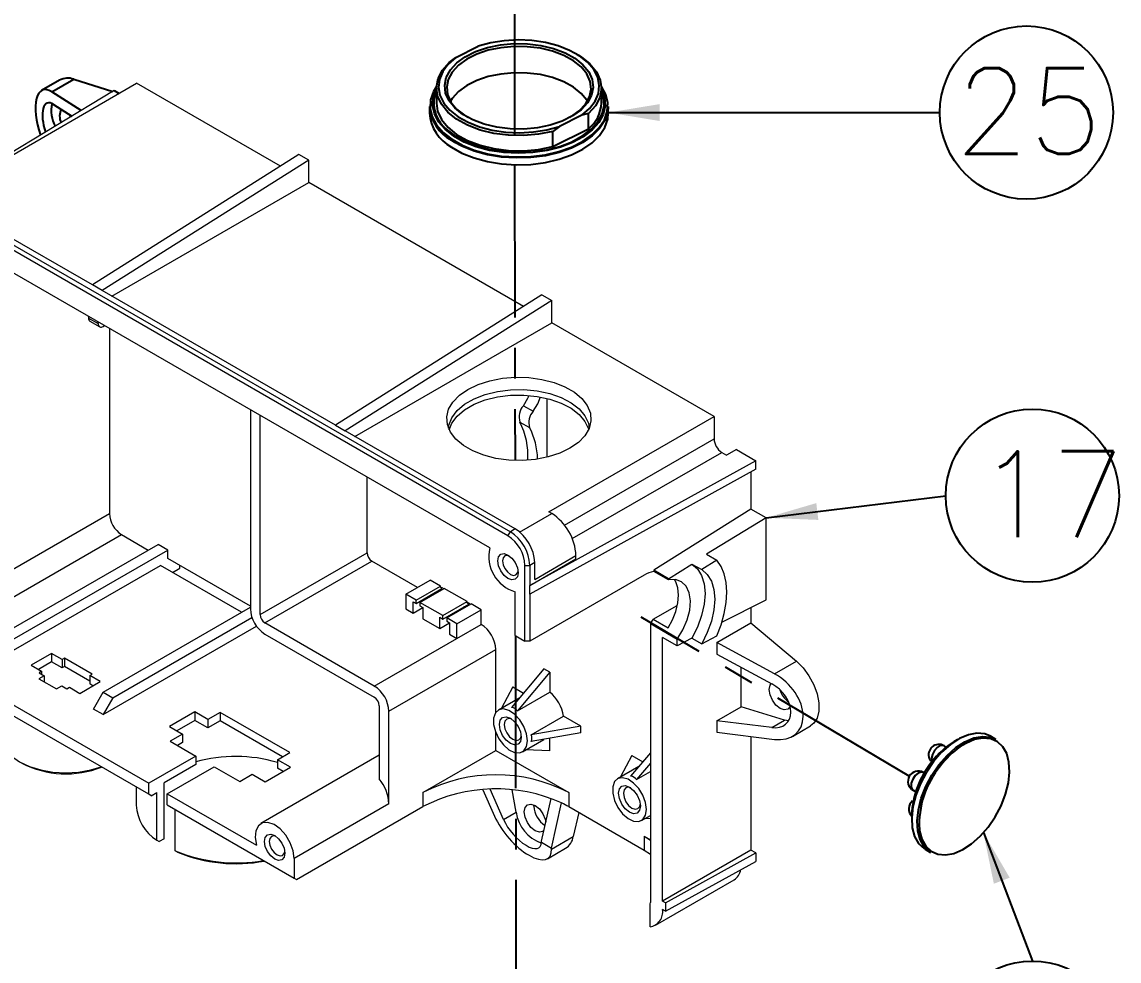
# Model space of a CAD drawing. Extents: x 7948 to 8542, y -4601 to -4181.
# Drawn here: x 8286 to 8349.9, y -4418.6 to -4363.9 of the extents above; entities that cross this region are included whole.
import ezdxf

# ---------------------------------------------------------------- set-up
doc = ezdxf.new("R2010")
doc.units = 0
doc.header["$LTSCALE"] = 7
doc.header["$MEASUREMENT"] = 0
doc.linetypes.add('CENTER2', pattern=[28.575, 19.05, -3.175, 3.175, -3.175])
doc.linetypes.add('CENTERX2', pattern=[20.32, 12.7, -2.54, 2.54, -2.54])
doc.layers.get('0').update_dxf_attribs({"color": 2, "linetype": 'CONTINUOUS'})
doc.layers.add('D', color=2, linetype='CONTINUOUS')
doc.layers.add('중심선', color=1, linetype='CENTER2')
doc.styles.add('ROMANS', font='romans')
doc.styles.add('STYLE', font='romans.shx', dxfattribs={"bigfont": 'whgtxt.shx'})
doc.dimstyles.new('A-3', dxfattribs={"dimscale": 0, "dimtxt": 2.8, "dimasz": 2, "dimexe": 0.7, "dimexo": 0.5, "dimgap": 1, "dimtad": 1, "dimdec": 4, "dimdsep": 46, "dimtxsty": 'ROMANS', "dimcen": 0, "dimclrd": 3, "dimclre": 3, "dimclrt": 2, "dimadec": 4, "dimazin": 2, "dimtfac": 1, "dimtdec": 4, "dimtmove": 0, "dimatfit": 0, "dimfxl": 0, "dimarcsym": 0})

msp = doc.modelspace()

# ---------------------------------------------------------------- linework, layer by layer
at = {"color": 1, "linetype": 'CENTERX2', "ltscale": 0.5}
msp.add_line((8314.6594, -4361.46319), (8314.67219, -4370.53729), dxfattribs=at)
for p, q in [((8311.26026, -4366.00287), (8312.56217, -4365.35111)), ((8310.87533, -4366.29355), (8311.26026, -4366.00287)), ((8318.31959, -4365.82214), (8318.23473, -4365.77313)), ((8287.74593, -4368.00433), (8289.01747, -4367.27029)), ((8289.01747, -4367.27029), (8291.29593, -4367.9796)), ((8288.19847, -4367.32137), (8287.14639, -4367.92872)), ((8291.37827, -4367.92992), (8291.66086, -4368.09306)), ((8310.12493, -4367.7812), (8310.12493, -4368.66307)), ((8319.72493, -4368.66307), (8319.72493, -4367.7812)), ((8289.45327, -4369.09115), (8287.74593, -4368.00433)), ((8287.83888, -4368.73384), (8288.91258, -4369.41731)), ((8309.72493, -4368.85343), (8309.72493, -4369.25098)), ((8320.12493, -4369.25098), (8320.12493, -4368.85343)), ((8288.84963, -4369.45529), (8288.81439, -4369.35481)), ((8311.75186, -4369.3697), (8311.9546, -4369.49538)), ((8318.5896, -4369.36357), (8317.2877, -4370.01533)), ((8318.97453, -4369.26885), (8318.5896, -4369.36357)), ((8318.97453, -4370.15072), (8318.97453, -4369.26885)), ((8317.2877, -4370.01533), (8316.90277, -4370.30601)), ((8316.90277, -4371.18788), (8318.97453, -4370.15072)), ((8316.90277, -4371.18788), (8316.90277, -4370.30601)), ((8311.2061, -4370.95164), (8310.99636, -4370.82014)), ((8342.68899, -4405.70413), (8342.37342, -4405.52195)), ((8339.79855, -4406.15023), (8339.66783, -4406.07476)), ((8340.47313, -4405.71033), (8340.26103, -4405.83281)), ((8338.96926, -4406.99234), (8338.97285, -4406.99441)), ((8338.52194, -4407.66177), (8338.46623, -4407.62961)), ((8338.47342, -4407.63396), (8338.46623, -4407.62961)), ((8337.86628, -4408.66887), (8338.0242, -4408.76004)), ((8337.78656, -4410.11919), (8337.78656, -4410.36411)), ((8338.57372, -4412.10392), (8338.8893, -4412.2861))]:
    msp.add_line(p, q)
at = {"lineweight": 13}
for p, q in [((8287.74593, -4368.00433), (8289.01747, -4367.27029)), ((8289.01747, -4367.27029), (8291.29593, -4367.9796)), ((8291.37827, -4367.92992), (8282.96908, -4373.00263)), ((8283.0627, -4373.05667), (8292.67935, -4367.50509)), ((8288.19847, -4367.32137), (8287.14639, -4367.92872)), ((8291.37827, -4367.92992), (8291.66086, -4368.09306)), ((8301.04561, -4372.33483), (8292.67935, -4367.50509)), ((8289.45327, -4369.09115), (8287.74593, -4368.00433)), ((8287.83888, -4368.73384), (8288.91258, -4369.41731)), ((8288.84963, -4369.45529), (8288.81439, -4369.35481)), ((8302.1263, -4371.65223), (8290.10548, -4379.24494)), ((8302.69198, -4371.9788), (8302.1263, -4371.65223)), ((8302.69198, -4371.9788), (8290.67117, -4379.5715)), ((8302.69198, -4373.28526), (8302.69198, -4371.9788)), ((8279.92314, -4373.69336), (8314.42996, -4393.61372)), ((8290.10548, -4379.24494), (8280.20599, -4373.53008)), ((8291.23694, -4379.89812), (8302.69198, -4373.28526)), ((8315.18774, -4380.49891), (8302.69198, -4373.28526)), ((8314.28853, -4393.85867), (8279.78172, -4373.93831)), ((8313.23973, -4394.55967), (8280.83053, -4375.85024)), ((8290.67117, -4379.5715), (8290.10548, -4379.24494)), ((8304.24762, -4387.40902), (8290.67117, -4379.5715)), ((8316.26843, -4379.81632), (8304.24762, -4387.40902)), ((8316.26843, -4379.81632), (8316.83412, -4380.14288)), ((8316.83412, -4380.14288), (8304.8133, -4387.73558)), ((8316.83412, -4381.44934), (8316.83412, -4380.14288)), ((8289.87921, -4381.07393), (8289.87921, -4381.17226)), ((8289.87921, -4381.17226), (8290.44489, -4381.49882)), ((8289.96207, -4381.3554), (8290.52775, -4381.68196)), ((8290.44489, -4381.49882), (8290.44489, -4381.40049)), ((8290.72774, -4381.66216), (8290.81295, -4381.61297)), ((8291.09543, -4381.77604), (8291.09543, -4392.55658)), ((8305.37908, -4388.0622), (8316.83412, -4381.44934)), ((8326.28106, -4386.90295), (8316.83412, -4381.44934)), ((8315.18527, -4386.27488), (8315.75096, -4386.60144)), ((8316.55128, -4385.84889), (8316.55128, -4389.27719)), ((8299.29787, -4386.51121), (8299.29787, -4398.10712)), ((8299.86356, -4398.43369), (8299.86356, -4386.83777)), ((8316.66441, -4392.45453), (8326.28106, -4386.90295)), ((8326.28106, -4386.90295), (8326.28106, -4388.20942)), ((8304.24762, -4387.40902), (8304.8133, -4387.73558)), ((8314.7128, -4393.45044), (8304.8133, -4387.73558)), ((8314.98418, -4387.22695), (8315.54986, -4387.55352)), ((8317.582, -4393.23128), (8326.28106, -4388.20942)), ((8318.03451, -4394.01514), (8326.73361, -4388.99325)), ((8326.73361, -4388.99325), (8327.01646, -4389.15653)), ((8327.58214, -4388.82997), (8327.01646, -4389.15653)), ((8327.58214, -4388.82997), (8328.71351, -4389.4831)), ((8328.71351, -4389.4831), (8315.56133, -4396.74913)), ((8328.71351, -4389.97302), (8328.71351, -4389.4831)), ((8328.71351, -4389.97302), (8315.56133, -4397.23905)), ((8328.43067, -4390.12928), (8328.43067, -4392.29209)), ((8306.0861, -4394.84149), (8306.0861, -4390.42997)), ((8279.35746, -4399.33277), (8291.09543, -4392.55658)), ((8314.96684, -4393.63045), (8316.83412, -4392.55249)), ((8316.83412, -4392.55249), (8316.66441, -4392.45453)), ((8328.43067, -4392.29209), (8322.77381, -4395.85268)), ((8329.31597, -4392.80316), (8325.8392, -4394.91957)), ((8329.31597, -4392.80316), (8328.43067, -4392.29209)), ((8329.31597, -4397.57163), (8329.31597, -4392.80316)), ((8314.7128, -4393.45044), (8314.42996, -4393.61372)), ((8280.06457, -4400.55751), (8291.80254, -4393.78133)), ((8291.80254, -4393.78133), (8293.35808, -4394.67932)), ((8314.28853, -4393.85867), (8314.42996, -4393.61372)), ((8284.87289, -4399.57772), (8293.92386, -4394.35271)), ((8285.43858, -4399.90428), (8294.48954, -4394.67927)), ((8294.48954, -4394.67927), (8293.92386, -4394.35271)), ((8294.48954, -4395.16919), (8294.48954, -4394.67927)), ((8299.29787, -4397.94498), (8294.48954, -4395.16919)), ((8299.86356, -4398.43369), (8306.0861, -4394.84149)), ((8300.1464, -4398.92358), (8306.36894, -4395.33139)), ((8309.02754, -4396.86617), (8306.36894, -4395.33139)), ((8315.56133, -4396.74913), (8318.24833, -4395.19795)), ((8315.84417, -4395.41003), (8315.56133, -4395.57331)), ((8315.84417, -4396.38988), (8318.24833, -4395.00199)), ((8315.84417, -4396.38988), (8315.84417, -4395.41003)), ((8318.24833, -4395.19795), (8318.24833, -4395.00199)), ((8326.4419, -4395.2675), (8325.56523, -4395.8193)), ((8325.8392, -4394.91957), (8326.4419, -4395.2675)), ((8284.87289, -4400.88408), (8294.06528, -4395.57742)), ((8298.78866, -4398.30417), (8294.06528, -4395.57742)), ((8294.7725, -4395.9857), (8295.19665, -4395.74084)), ((8295.19665, -4395.74084), (8295.19665, -4395.5774)), ((8315.27848, -4395.57331), (8315.56133, -4395.57331)), ((8315.27848, -4399.98263), (8315.27848, -4395.57331)), ((8315.56133, -4395.57331), (8315.56133, -4396.74913)), ((8322.77381, -4395.85268), (8322.77381, -4395.92195)), ((8323.63649, -4396.35069), (8322.77381, -4395.85268)), ((8323.63649, -4396.41995), (8322.77381, -4395.92195)), ((8323.63649, -4396.35069), (8324.99954, -4395.49274)), ((8324.99954, -4395.49274), (8325.56523, -4395.8193)), ((8308.34884, -4397.25797), (8309.76305, -4396.44156)), ((8310.35702, -4396.78446), (8309.76305, -4396.44156)), ((8322.20813, -4396.14551), (8315.56133, -4399.98263)), ((8323.63649, -4396.41995), (8323.63649, -4396.35069)), ((8308.94281, -4397.60086), (8308.34884, -4397.25797)), ((8308.34884, -4397.25797), (8308.34884, -4398.10718)), ((8308.94281, -4397.60086), (8310.35702, -4396.78446)), ((8308.94281, -4397.79683), (8310.4471, -4396.92842)), ((8309.16908, -4397.73149), (8310.58329, -4396.91508)), ((8310.18731, -4397.14368), (8310.18731, -4397.07839)), ((8310.2412, -4397.11257), (8310.23124, -4397.05304)), ((8310.35702, -4396.84978), (8310.35702, -4396.78446)), ((8311.91266, -4397.68251), (8310.58329, -4396.91508)), ((8314.7128, -4399.65607), (8314.7128, -4397.11111)), ((8315.56133, -4397.23905), (8315.56133, -4396.74913)), ((8315.56133, -4397.23905), (8315.56133, -4399.98263)), ((8308.7731, -4397.69887), (8308.94281, -4397.79683)), ((8308.7731, -4398.3521), (8308.7731, -4397.69887)), ((8308.94281, -4397.79683), (8308.94281, -4397.60086)), ((8309.16908, -4397.73149), (8309.16908, -4397.92746)), ((8310.49844, -4398.49891), (8309.16908, -4397.73149)), ((8309.16908, -4397.92746), (8309.33879, -4398.02543)), ((8310.49844, -4398.49891), (8311.91266, -4397.68251)), ((8310.49844, -4398.69488), (8312.00274, -4397.82647)), ((8310.72472, -4398.62954), (8312.13893, -4397.81313)), ((8311.79683, -4398.01062), (8311.78687, -4397.95109)), ((8311.91266, -4397.74783), (8311.91266, -4397.68251)), ((8312.7329, -4398.15602), (8312.13893, -4397.81313)), ((8322.74076, -4398.71232), (8324.1451, -4397.90161)), ((8326.74468, -4398.8733), (8329.31597, -4397.57163)), ((8290.72774, -4402.95765), (8299.29787, -4398.01021)), ((8308.34884, -4398.10718), (8308.7731, -4398.3521)), ((8308.7731, -4398.3521), (8309.33879, -4398.02553)), ((8309.33879, -4398.02543), (8309.33879, -4398.67866)), ((8310.32874, -4398.59691), (8310.49844, -4398.69488)), ((8310.32874, -4399.25015), (8310.32874, -4398.59691)), ((8310.49844, -4398.69488), (8310.49844, -4398.49891)), ((8311.31869, -4398.97243), (8312.7329, -4398.15602)), ((8311.74295, -4398.04172), (8311.74295, -4397.97644)), ((8312.7329, -4399.00522), (8312.7329, -4398.15602)), ((8328.43067, -4398.01979), (8328.43067, -4398.92234)), ((8290.72774, -4404.26401), (8299.65414, -4399.1109)), ((8291.29342, -4403.28421), (8299.3917, -4398.60917)), ((8306.51036, -4402.59742), (8300.1464, -4398.92358)), ((8309.33879, -4398.67866), (8310.32874, -4399.25015)), ((8310.32874, -4399.25015), (8310.89442, -4398.92358)), ((8311.31869, -4398.97243), (8310.72472, -4398.62954)), ((8310.72472, -4398.62954), (8310.72472, -4398.82551)), ((8310.72472, -4398.82551), (8310.89442, -4398.92348)), ((8310.89442, -4398.92348), (8310.89442, -4399.57671)), ((8311.31869, -4399.82163), (8311.31869, -4398.97243)), ((8311.31869, -4399.82163), (8312.7329, -4399.00522)), ((8322.57583, -4398.96226), (8324.1456, -4399.86848)), ((8322.57583, -4398.96226), (8322.57583, -4415.20374)), ((8322.74076, -4398.71232), (8323.61192, -4399.21523)), ((8326.45077, -4400.06531), (8328.43067, -4398.92234)), ((8328.43067, -4398.92234), (8331.07441, -4401.15187)), ((8300.1464, -4399.57682), (8306.51036, -4403.25065)), ((8306.51036, -4402.59742), (8311.31869, -4399.82163)), ((8310.89442, -4399.57671), (8311.31869, -4399.82163)), ((8314.7128, -4399.65607), (8315.27848, -4399.98263)), ((8323.28293, -4415.12202), (8323.28293, -4399.76387)), ((8324.1456, -4400.26188), (8323.28293, -4399.76387)), ((8324.99954, -4399.81343), (8324.1456, -4400.26188)), ((8324.1456, -4400.26188), (8324.1456, -4399.86848)), ((8324.99954, -4399.81343), (8325.56523, -4400.14)), ((8325.56523, -4400.14), (8326.4419, -4399.67962)), ((8307.35889, -4404.06711), (8313.58143, -4400.47492)), ((8313.58143, -4404.13172), (8313.58143, -4400.47492)), ((8315.56133, -4399.98263), (8315.27848, -4399.98263)), ((8326.45077, -4400.06531), (8326.45077, -4400.73565)), ((8329.80289, -4401.8859), (8326.45077, -4400.06531)), ((8280.06457, -4400.55751), (8293.38646, -4408.24808)), ((8287.7296, -4400.70447), (8286.54166, -4401.39025)), ((8288.33772, -4401.05552), (8287.7296, -4400.70447)), ((8287.7296, -4400.70447), (8287.7296, -4401.19439)), ((8288.47914, -4400.97388), (8288.33772, -4401.05552)), ((8288.33772, -4401.05552), (8288.33772, -4401.54545)), ((8290.09134, -4401.90459), (8288.47914, -4400.97388)), ((8288.47914, -4400.97388), (8288.47914, -4401.46381)), ((8326.45077, -4400.73565), (8329.64187, -4402.46879)), ((8329.80289, -4401.8859), (8331.07441, -4401.15187)), ((8293.38646, -4408.90131), (8280.20599, -4401.29241)), ((8286.54166, -4401.39025), (8287.14977, -4401.74131)), ((8287.7296, -4401.19439), (8286.966, -4401.63521)), ((8287.14977, -4401.74131), (8287.00835, -4401.82295)), ((8287.14977, -4401.74131), (8287.14977, -4401.90459)), ((8288.33772, -4401.54545), (8287.7296, -4401.19439)), ((8288.47914, -4401.46381), (8288.33772, -4401.54545)), ((8289.94992, -4402.31287), (8288.47914, -4401.46381)), ((8316.38157, -4401.60148), (8314.49794, -4403.84896)), ((8316.72098, -4401.79742), (8314.83735, -4404.0449)), ((8316.72098, -4401.79742), (8316.38157, -4401.60148)), ((8316.72098, -4401.79742), (8316.72098, -4402.9575)), ((8327.86498, -4403.80442), (8327.86498, -4401.50373)), ((8287.30534, -4401.99439), (8286.99421, -4402.174)), ((8286.99421, -4402.174), (8288.01245, -4402.76182)), ((8287.00835, -4401.82295), (8287.30534, -4401.99439)), ((8287.30534, -4401.99439), (8287.30534, -4402.35361)), ((8289.37009, -4403.02307), (8290.55803, -4402.33728)), ((8289.94992, -4401.98623), (8290.09134, -4401.90459)), ((8290.55803, -4402.33728), (8289.94992, -4401.98623)), ((8289.94992, -4401.98623), (8289.94992, -4402.47615)), ((8288.01245, -4402.76182), (8288.32357, -4402.58221)), ((8288.32357, -4402.58221), (8288.62056, -4402.75365)), ((8288.62056, -4402.75365), (8288.76198, -4402.67201)), ((8288.76198, -4402.67201), (8289.37009, -4403.02307)), ((8290.1337, -4402.58225), (8289.94992, -4402.47615)), ((8290.16205, -4403.93744), (8290.72774, -4402.95765)), ((8290.72774, -4402.95765), (8291.29342, -4403.28421)), ((8314.57138, -4402.64682), (8313.91555, -4403.8908)), ((8314.57138, -4402.64682), (8315.20088, -4403.01023)), ((8314.83735, -4404.0449), (8316.72098, -4402.9575)), ((8291.29342, -4403.28421), (8290.72774, -4404.26401)), ((8314.9759, -4403.27867), (8313.73001, -4403.99791)), ((8290.72774, -4404.26401), (8290.16205, -4403.93744)), ((8296.05932, -4404.10889), (8294.58854, -4404.95795)), ((8296.823, -4404.54975), (8296.05932, -4404.10889)), ((8296.05932, -4404.10889), (8296.05932, -4404.59881)), ((8297.54424, -4404.13338), (8296.823, -4404.54975)), ((8301.5889, -4406.46831), (8297.54424, -4404.13338)), ((8297.54424, -4404.13338), (8297.54424, -4404.62331)), ((8306.7932, -4403.74055), (8306.7932, -4407.99829)), ((8307.35889, -4409.45628), (8307.35889, -4404.06711)), ((8315.64294, -4405.44022), (8317.52657, -4404.35282)), ((8318.53117, -4404.93277), (8317.52657, -4404.35282)), ((8326.45077, -4404.62083), (8327.86498, -4403.80442)), ((8330.38167, -4404.58789), (8327.86498, -4403.80442)), ((8294.58854, -4404.95795), (8295.35222, -4405.39881)), ((8296.05932, -4404.59881), (8295.01287, -4405.20292)), ((8296.823, -4405.03967), (8296.05932, -4404.59881)), ((8296.823, -4404.54975), (8296.823, -4405.03967)), ((8297.54424, -4404.62331), (8296.823, -4405.03967)), ((8301.16456, -4406.71327), (8297.54424, -4404.62331)), ((8318.53117, -4404.93277), (8315.64294, -4405.44022)), ((8318.53117, -4405.32471), (8318.53117, -4404.93277)), ((8326.45077, -4404.62083), (8326.45077, -4405.29117)), ((8329.6418, -4405.01501), (8326.45077, -4404.62083)), ((8329.6418, -4405.01501), (8330.38167, -4404.58789)), ((8330.6146, -4404.62853), (8330.38167, -4404.58789)), ((8330.84123, -4405.52747), (8331.89331, -4404.92012)), ((8295.35222, -4405.39881), (8294.63097, -4405.81518)), ((8295.35222, -4405.39881), (8295.35222, -4405.88874)), ((8313.58143, -4406.35401), (8313.58143, -4405.30935)), ((8318.53117, -4405.32471), (8315.64294, -4405.83216)), ((8326.45077, -4405.29117), (8329.80279, -4405.70523)), ((8328.43067, -4405.53574), (8328.43067, -4412.1503)), ((8294.63097, -4405.81518), (8296.11589, -4406.67241)), ((8295.35222, -4405.88874), (8295.0553, -4406.06014)), ((8315.1299, -4406.42285), (8316.37631, -4405.70331)), ((8316.72098, -4406.37005), (8316.72098, -4405.64275)), ((8296.11589, -4406.67241), (8293.38646, -4408.24808)), ((8296.11589, -4406.67241), (8296.11589, -4407.16234)), ((8306.7932, -4406.62912), (8299.91215, -4410.60147)), ((8300.86765, -4406.88468), (8301.5889, -4406.46831)), ((8301.63132, -4407.32554), (8300.86765, -4406.88468)), ((8300.86765, -4406.88468), (8300.86765, -4407.3746)), ((8309.33879, -4408.80324), (8313.58143, -4406.35401)), ((8313.58143, -4406.35401), (8317.82407, -4408.80324)), ((8316.72098, -4406.37005), (8315.31531, -4406.31581)), ((8321.50102, -4406.64722), (8320.84519, -4407.8912)), ((8322.57583, -4406.47932), (8321.42758, -4407.84936)), ((8321.50102, -4406.64722), (8322.13053, -4407.01063)), ((8296.11589, -4407.16234), (8294.27447, -4408.22537)), ((8294.46126, -4408.86855), (8297.19069, -4407.29288)), ((8297.19069, -4407.29288), (8298.67562, -4408.15011)), ((8300.16054, -4408.1746), (8301.63132, -4407.32554)), ((8301.20699, -4407.5705), (8300.86765, -4407.3746)), ((8321.90555, -4407.27907), (8320.65966, -4407.99831)), ((8322.57583, -4407.08023), (8321.76699, -4408.0453)), ((8298.67562, -4408.15011), (8299.39687, -4407.73374)), ((8299.39687, -4407.73374), (8300.16054, -4408.1746)), ((8321.76699, -4408.0453), (8322.57583, -4407.57837)), ((8292.64934, -4408.47581), (8292.64934, -4409.53859)), ((8293.38646, -4408.90131), (8293.38646, -4408.24808)), ((8293.52788, -4408.98298), (8293.84608, -4408.79928)), ((8293.84608, -4411.57552), (8293.84608, -4408.79928)), ((8294.27447, -4411.49153), (8294.27447, -4408.22537)), ((8309.33879, -4408.80324), (8309.33879, -4409.61978)), ((8312.83124, -4408.63245), (8313.51287, -4410.18235)), ((8314.03009, -4410.37359), (8313.25467, -4408.61042)), ((8314.76996, -4409.94647), (8314.53796, -4408.64957)), ((8317.82407, -4408.80324), (8317.82407, -4409.61978)), ((8293.52788, -4408.98298), (8293.38646, -4408.90131)), ((8294.46126, -4409.52178), (8294.46126, -4408.86855)), ((8294.46126, -4408.86855), (8299.66327, -4411.87161)), ((8307.35889, -4409.45628), (8301.84346, -4412.64028)), ((8316.24932, -4411.63828), (8316.81039, -4409.14963)), ((8316.81759, -4412.02769), (8317.40957, -4409.40187)), ((8322.57258, -4409.44062), (8322.57583, -4409.43875)), ((8322.57583, -4409.44005), (8322.57258, -4409.44062)), ((8294.46126, -4409.52178), (8301.84346, -4413.78343)), ((8294.92089, -4412.19599), (8294.92089, -4409.78714)), ((8301.98488, -4413.8651), (8309.33879, -4409.61978)), ((8314.03009, -4410.37359), (8314.76996, -4409.94647)), ((8315.80174, -4409.59571), (8315.80531, -4409.52011)), ((8317.82407, -4409.61978), (8322.20813, -4412.15064)), ((8318.40773, -4409.95672), (8318.09188, -4411.35769)), ((8322.57583, -4409.83199), (8322.57258, -4409.83256)), ((8322.05955, -4410.42325), (8322.57583, -4410.1252)), ((8322.57583, -4410.32898), (8322.24496, -4410.31621)), ((8316.82036, -4412.09173), (8318.09188, -4411.35769)), ((8322.20813, -4411.3341), (8322.57583, -4411.54637)), ((8322.20813, -4411.3341), (8322.20813, -4412.15064)), ((8322.20813, -4411.3341), (8322.57583, -4411.5666)), ((8293.84608, -4411.57552), (8293.98878, -4411.65645)), ((8294.27447, -4411.49153), (8293.98878, -4411.65645)), ((8316.23572, -4411.69179), (8316.81759, -4412.02769)), ((8295.06358, -4412.27692), (8294.92089, -4412.19599)), ((8301.84346, -4412.64028), (8301.84346, -4413.78343)), ((8316.58601, -4412.64894), (8317.63804, -4412.04161)), ((8316.82036, -4412.09173), (8316.81759, -4412.02769)), ((8322.20813, -4412.15064), (8322.57583, -4412.38314)), ((8328.43067, -4412.1503), (8323.28293, -4415.12202)), ((8323.45264, -4415.21999), (8328.71351, -4412.31358)), ((8328.71351, -4412.31358), (8328.43067, -4412.1503)), ((8328.71351, -4412.31358), (8328.71351, -4412.8035)), ((8323.45264, -4415.70992), (8328.71351, -4412.8035)), ((8301.84346, -4413.78343), (8301.98488, -4413.8651)), ((8322.86864, -4416.52764), (8327.45069, -4413.88247)), ((8323.45264, -4415.21999), (8323.28293, -4415.12202)), ((8322.55986, -4416.6193), (8322.55986, -4415.36705)), ((8323.45264, -4415.70992), (8323.28293, -4415.61195)), ((8323.45264, -4415.21999), (8323.45264, -4415.70992))]:
    msp.add_line(p, q, dxfattribs=at)
at = {"flags": 128}
for points in [[(8311.6612, -4369.3171), (8311.19671, -4368.94308), (8310.85918, -4368.52615), (8310.6601, -4368.08052), (8310.60626, -4367.62135), (8310.69948, -4367.1643), (8310.9366, -4366.72491), (8311.30954, -4366.31816), (8311.80559, -4365.9579), (8312.40787, -4365.65639), (8313.09586, -4365.4239), (8313.84614, -4365.26835), (8314.63316, -4365.19503), (8315.43011, -4365.20645), (8316.20986, -4365.30221), (8316.94586, -4365.47905), (8317.61303, -4365.73095), (8318.18866, -4366.04934), (8318.65315, -4366.42336), (8318.99068, -4366.84029), (8319.18976, -4367.28592), (8319.2436, -4367.74508), (8319.15038, -4368.20214), (8318.91326, -4368.64152), (8318.54032, -4369.04827), (8318.04427, -4369.40854), (8317.44199, -4369.71005), (8316.754, -4369.94254), (8316.00372, -4370.09809), (8315.2167, -4370.17141), (8314.41975, -4370.15999), (8313.64, -4370.06423), (8312.904, -4369.88739), (8312.23683, -4369.63549), (8311.6612, -4369.3171)], [(8317.89526, -4369.49538), (8317.95762, -4369.4586), (8318.4399, -4369.10834), (8318.80247, -4368.71289), (8319.033, -4368.28571), (8319.12364, -4367.84135), (8319.07129, -4367.39494), (8318.87775, -4366.96169), (8318.54959, -4366.55634), (8318.098, -4366.19271), (8317.53836, -4365.88317), (8316.88972, -4365.63826), (8316.17417, -4365.46633), (8315.41608, -4365.37323), (8314.64127, -4365.36213), (8313.87611, -4365.43341), (8313.14667, -4365.58464), (8312.47779, -4365.81067), (8311.89224, -4366.10381), (8311.40996, -4366.45407), (8311.04739, -4366.84952), (8310.81686, -4367.2767), (8310.72622, -4367.72106), (8310.77857, -4368.16746), (8310.97212, -4368.60072), (8311.30027, -4369.00606), (8311.75186, -4369.3697), (8311.75186, -4369.3697)], [(8318.5896, -4369.36357), (8319.03641, -4368.97383), (8319.36018, -4368.54547), (8319.55123, -4368.09131), (8319.60384, -4367.62494), (8319.51644, -4367.16031), (8319.29163, -4366.71133), (8318.93615, -4366.29143), (8318.46064, -4365.91318), (8317.87932, -4365.5879), (8317.2096, -4365.32532), (8316.4715, -4365.1333), (8315.68713, -4365.01758), (8314.87994, -4364.98164), (8314.07411, -4365.02653), (8313.29373, -4365.15093), (8312.56217, -4365.35111)], [(8311.26026, -4366.00287), (8310.81345, -4366.3926), (8310.48968, -4366.82096), (8310.29863, -4367.27513), (8310.24602, -4367.7415), (8310.33343, -4368.20613), (8310.55823, -4368.65511), (8310.91371, -4369.07501), (8311.38922, -4369.45326), (8311.97054, -4369.77854), (8312.64026, -4370.04112), (8313.37836, -4370.23314), (8314.16273, -4370.34885), (8314.96992, -4370.3848), (8315.77575, -4370.3399), (8316.55613, -4370.2155), (8317.2877, -4370.01533)], [(8318.31959, -4365.82214), (8318.5513, -4365.96578), (8319.06307, -4366.3771), (8319.43662, -4366.83532), (8319.65947, -4367.32513), (8319.72418, -4367.83017), (8319.62859, -4368.33358), (8319.37589, -4368.81854), (8318.97453, -4369.26885)], [(8316.90277, -4370.30601), (8316.07376, -4370.47165), (8315.20639, -4370.54742), (8314.32961, -4370.53079), (8313.47272, -4370.42232), (8312.66433, -4370.22564), (8311.93145, -4369.94731), (8311.29856, -4369.59663), (8310.78679, -4369.18531), (8310.41324, -4368.72709), (8310.19039, -4368.23728), (8310.12568, -4367.73223), (8310.22127, -4367.22882), (8310.47397, -4366.74386), (8310.87533, -4366.29355)], [(8318.90893, -4368.54875), (8318.87775, -4368.49678), (8318.54959, -4368.09144), (8318.098, -4367.7278), (8317.53836, -4367.41826), (8316.88972, -4367.17336), (8316.17417, -4367.00143), (8315.41608, -4366.90833), (8314.64127, -4366.89723), (8313.87611, -4366.96851), (8313.14667, -4367.11974), (8312.47779, -4367.34577), (8311.89224, -4367.6389), (8311.40996, -4367.98916), (8311.04739, -4368.38461), (8310.94093, -4368.54875)], [(8310.12788, -4367.6841), (8309.94667, -4367.98802), (8309.781, -4368.47222), (8309.75563, -4368.96555), (8309.87127, -4369.45457), (8310.12476, -4369.92594), (8310.50919, -4370.36678), (8311.01407, -4370.76509), (8311.62562, -4371.10999), (8312.32717, -4371.39208), (8313.09958, -4371.60366), (8313.92179, -4371.73896), (8314.77135, -4371.7943), (8315.62511, -4371.76815), (8316.45976, -4371.66124), (8317.25255, -4371.47647), (8317.98185, -4371.2189), (8318.62776, -4370.89555), (8319.17267, -4370.51523), (8319.60172, -4370.08832), (8319.90319, -4369.62647), (8320.06886, -4369.14227), (8320.09423, -4368.64893), (8319.97859, -4368.15991), (8319.7251, -4367.68855), (8319.72198, -4367.6841)], [(8311.12976, -4370.58213), (8310.62815, -4370.18454), (8310.25014, -4369.74372), (8310.00663, -4369.27237), (8309.9046, -4368.78404), (8309.947, -4368.29278), (8310.12493, -4367.82694)], [(8319.72493, -4367.82694), (8319.73882, -4367.85337), (8319.91222, -4368.33494), (8319.94214, -4368.82651), (8319.82772, -4369.31392), (8319.57227, -4369.78316), (8319.18311, -4370.22073), (8318.67146, -4370.61403), (8318.05202, -4370.95177), (8317.34263, -4371.22421), (8316.56368, -4371.42352), (8315.73759, -4371.54397), (8314.88812, -4371.58209), (8314.03971, -4371.53678), (8313.21676, -4371.40936), (8312.44296, -4371.20348), (8311.74055, -4370.92507), (8311.12976, -4370.58213)], [(8311.1725, -4370.5416), (8311.77641, -4370.88068), (8312.47091, -4371.15595), (8313.236, -4371.35952), (8314.04968, -4371.48551), (8314.88853, -4371.5303), (8315.72844, -4371.49261), (8316.54523, -4371.37352), (8317.3154, -4371.17645), (8318.01681, -4370.90708), (8318.62927, -4370.57315), (8319.13516, -4370.18427), (8319.51993, -4369.75163), (8319.77251, -4369.28767), (8319.88564, -4368.80575), (8319.85605, -4368.31972), (8319.72493, -4367.9261)], [(8310.12493, -4368.66307), (8310.19039, -4369.11914), (8310.41324, -4369.60895), (8310.78679, -4370.06717), (8311.29856, -4370.47849), (8311.93145, -4370.82917), (8312.66433, -4371.1075), (8313.47272, -4371.30419), (8314.32961, -4371.41265), (8315.20639, -4371.42928), (8316.07376, -4371.35351), (8316.90277, -4371.18788)], [(8320.12493, -4368.85343), (8320.09215, -4369.18998), (8319.92572, -4369.67637), (8319.62288, -4370.14031), (8319.1919, -4370.56915), (8318.64452, -4370.95119), (8317.99569, -4371.27601), (8317.26309, -4371.53475), (8316.46671, -4371.72035), (8315.62828, -4371.82774), (8314.77066, -4371.85401), (8313.91725, -4371.79843), (8313.09132, -4371.66251), (8312.31541, -4371.44997), (8311.61069, -4371.16661), (8311.2061, -4370.95164)], [(8310.99636, -4371.21769), (8311.61069, -4371.56415), (8312.31541, -4371.84752), (8313.09132, -4372.06005), (8313.91725, -4372.19597), (8314.77066, -4372.25155), (8315.62828, -4372.22529), (8316.46671, -4372.11789), (8317.26309, -4371.93229), (8317.99569, -4371.67355), (8318.64452, -4371.34873), (8319.1919, -4370.96669), (8319.62288, -4370.53785), (8319.92572, -4370.07391), (8320.09215, -4369.58752), (8320.12493, -4369.25098)], [(8310.56658, -4370.03824), (8310.67653, -4370.14849), (8311.1725, -4370.5416)], [(8338.23542, -4410.95802), (8338.2446, -4411.0223), (8338.3779, -4411.5218), (8338.60603, -4411.92545), (8338.92022, -4412.21774), (8339.30839, -4412.38744), (8339.75564, -4412.42802), (8340.24477, -4412.33792), (8340.75698, -4412.12062), (8341.27259, -4411.78445), (8341.77179, -4411.34233), (8342.23539, -4410.81127), (8342.64557, -4410.21166), (8342.98658, -4409.56655), (8343.24531, -4408.90073), (8343.41181, -4408.23978), (8343.47969, -4407.60911), (8343.44634, -4407.03296), (8343.31304, -4406.53345), (8343.08491, -4406.1298), (8342.77072, -4405.83751), (8342.38255, -4405.66782), (8341.9353, -4405.62724), (8341.44617, -4405.71733), (8340.93396, -4405.93464), (8340.59421, -4406.14292)], [(8342.37342, -4405.52195), (8342.04056, -4405.38773), (8341.58461, -4405.34636), (8341.08597, -4405.43821), (8340.56379, -4405.65975), (8340.03814, -4406.00246), (8339.52923, -4406.45318), (8339.0566, -4406.99458)], [(8339.37218, -4407.17676), (8339.8448, -4406.63536), (8340.35372, -4406.18464), (8340.87937, -4405.84193), (8341.40154, -4405.62039), (8341.90019, -4405.52854), (8342.35614, -4405.56991), (8342.68899, -4405.70413)], [(8339.66783, -4406.07476), (8339.60659, -4406.05157), (8339.44296, -4406.06884), (8339.26629, -4406.17733), (8339.10725, -4406.35822), (8338.99345, -4406.58009), (8338.94462, -4406.80444), (8338.96926, -4406.99234)], [(8339.0566, -4406.99458), (8338.63843, -4407.60586), (8338.29079, -4408.26352), (8338.02702, -4408.94231), (8337.85728, -4409.61611), (8337.78808, -4410.25906), (8337.82208, -4410.84643), (8337.95798, -4411.35565), (8338.19055, -4411.76716), (8338.51085, -4412.06514), (8338.57372, -4412.10392)], [(8338.8893, -4412.2861), (8338.82643, -4412.24732), (8338.50612, -4411.94934), (8338.27356, -4411.53783), (8338.13766, -4411.02861), (8338.10366, -4410.44124), (8338.17286, -4409.79829), (8338.3426, -4409.12448), (8338.60637, -4408.4457), (8338.95401, -4407.78804), (8339.37218, -4407.17676)], [(8338.46623, -4407.62961), (8338.3275, -4407.603), (8338.1536, -4407.66684), (8337.9819, -4407.81442), (8337.84219, -4408.02011), (8337.75874, -4408.24822), (8337.74602, -4408.45915), (8337.80624, -4408.61628), (8337.86628, -4408.66887)], [(8337.79239, -4409.91988), (8337.78822, -4409.96348), (8337.78779, -4410.02874)]]:
    msp.add_lwpolyline(points, dxfattribs=at)
at = {"lineweight": 13, "flags": 128}
for points in [[(8317.89478, -4388.7562), (8317.2985, -4389.04204), (8316.6214, -4389.25976), (8315.88652, -4389.40195), (8315.1189, -4389.46376), (8314.34467, -4389.4431), (8313.59021, -4389.34066), (8312.88119, -4389.15993), (8312.24177, -4388.90707), (8311.69373, -4388.59069), (8311.25572, -4388.22156), (8310.94266, -4387.81226), (8310.76521, -4387.37671), (8310.72941, -4386.92976), (8310.83649, -4386.48662), (8311.0828, -4386.06239), (8311.45994, -4385.67151), (8311.95508, -4385.32728), (8312.55136, -4385.04144), (8313.22846, -4384.82372), (8313.96334, -4384.68153), (8314.73096, -4384.61972), (8315.50519, -4384.64038), (8316.25965, -4384.74282), (8316.96867, -4384.92355), (8317.60809, -4385.17641), (8318.15613, -4385.49279), (8318.59414, -4385.86191), (8318.9072, -4386.27122), (8319.08465, -4386.70676), (8319.12045, -4387.15372), (8319.01337, -4387.59686), (8318.76706, -4388.02109), (8318.38992, -4388.41197), (8317.89478, -4388.7562)], [(8310.82976, -4387.58008), (8310.85393, -4387.41398), (8311.01961, -4386.97429), (8311.32645, -4386.56065), (8311.76334, -4386.188), (8312.3145, -4385.86983), (8312.96001, -4385.61761), (8313.67654, -4385.44048), (8314.43818, -4385.34483), (8315.21742, -4385.33412), (8315.98609, -4385.40874), (8316.7164, -4385.56599), (8317.38197, -4385.80019), (8317.95873, -4386.10287), (8318.42584, -4386.46309), (8318.76642, -4386.86783), (8318.96816, -4387.30247), (8319.0201, -4387.58008)], [(8310.86969, -4387.67281), (8311.01961, -4387.30091), (8311.32645, -4386.88726), (8311.76334, -4386.51462), (8312.3145, -4386.19644), (8312.96001, -4385.94423), (8313.67654, -4385.7671), (8314.43818, -4385.67145), (8315.21742, -4385.66074), (8315.98609, -4385.73536), (8316.7164, -4385.89261), (8317.38197, -4386.1268), (8317.95873, -4386.42948), (8318.42584, -4386.7897), (8318.76642, -4387.19445), (8318.96816, -4387.62909), (8318.98017, -4387.67281)], [(8315.18527, -4386.27488), (8315.45376, -4385.84015), (8315.52667, -4385.68034)], [(8315.75096, -4386.60144), (8316.01945, -4386.16671), (8316.17839, -4385.76803)], [(8314.8825, -4395.99795), (8314.83729, -4396.23433), (8314.70853, -4396.38252), (8314.51584, -4396.41996), (8314.28853, -4396.34095), (8314.06123, -4396.15752), (8313.86853, -4395.8976), (8313.73978, -4395.60075), (8313.69456, -4395.31217), (8313.73978, -4395.07579), (8313.86853, -4394.9276), (8314.06123, -4394.89016), (8314.28853, -4394.96916), (8314.51584, -4395.15259), (8314.70853, -4395.41252), (8314.83729, -4395.70937), (8314.8825, -4395.99795)], [(8314.36415, -4395.0184), (8314.25677, -4394.99063), (8314.10996, -4395.01916), (8314.01186, -4395.13207), (8313.97741, -4395.31217), (8314.01186, -4395.53204), (8314.10996, -4395.75821), (8314.25677, -4395.95625), (8314.42996, -4396.096), (8314.60314, -4396.1562), (8314.74996, -4396.12767), (8314.84806, -4396.01477), (8314.87768, -4395.90796)], [(8326.4419, -4399.67962), (8326.69509, -4399.02647), (8326.88009, -4398.37481), (8326.99276, -4397.73917), (8327.0306, -4397.13371), (8326.99276, -4396.57194), (8326.88009, -4396.06639), (8326.69509, -4395.62832), (8326.4419, -4395.2675)], [(8324.99954, -4395.49274), (8325.32189, -4395.77276), (8325.56104, -4396.16342), (8325.70815, -4396.65028), (8325.75781, -4397.21535), (8325.70815, -4397.83775), (8325.56104, -4398.49447), (8325.32189, -4399.16125), (8324.99954, -4399.81343)], [(8325.56523, -4395.8193), (8325.88757, -4396.09932), (8326.12672, -4396.48998), (8326.27384, -4396.97685), (8326.32349, -4397.54192), (8326.27384, -4398.16431), (8326.12672, -4398.82104), (8325.88757, -4399.48781), (8325.56523, -4400.14)], [(8323.61192, -4399.21523), (8323.86521, -4398.74013), (8324.05433, -4398.24883), (8324.17115, -4397.76245), (8324.21066, -4397.30189), (8324.17115, -4396.88695), (8324.05433, -4396.53545), (8323.97359, -4396.39595)], [(8324.1456, -4399.86848), (8324.47522, -4399.32581), (8324.721, -4398.74976), (8324.86828, -4398.17471), (8324.90825, -4397.63499), (8324.83855, -4397.16282), (8324.66331, -4396.78638), (8324.39302, -4396.52814), (8324.04379, -4396.40352), (8323.63649, -4396.41995)], [(8331.07441, -4401.15187), (8331.4633, -4401.53961), (8331.80642, -4402.00476), (8332.08337, -4402.51966), (8332.27769, -4403.0537), (8332.37781, -4403.57512), (8332.3778, -4404.05294), (8332.27765, -4404.45875), (8332.08332, -4404.76841), (8331.89331, -4404.92012)], [(8330.71414, -4403.79218), (8330.57773, -4403.94759), (8330.37126, -4403.9877), (8330.12773, -4403.90305), (8329.88419, -4403.70652), (8329.67773, -4403.42803), (8329.53977, -4403.10998), (8329.49133, -4402.80078), (8329.53977, -4402.54752), (8329.60407, -4402.44826)], [(8315.4199, -4405.78186), (8315.36627, -4405.37972), (8315.21116, -4404.95922), (8314.97141, -4404.56594), (8314.67297, -4404.24249), (8314.34821, -4404.02393), (8314.0323, -4403.93394), (8313.75948, -4403.98227), (8313.55932, -4404.16369), (8313.45351, -4404.45853), (8313.45351, -4404.83484), (8313.55932, -4405.25185), (8313.75948, -4405.66437), (8314.0323, -4406.02769), (8314.34821, -4406.30244), (8314.67297, -4406.45885), (8314.97141, -4406.47996), (8315.21116, -4406.3635), (8315.36627, -4406.12208), (8315.4199, -4405.78186)], [(8315.06635, -4405.57776), (8315.01791, -4405.83102), (8314.87996, -4405.9898), (8314.67349, -4406.02992), (8314.42996, -4405.94526), (8314.18642, -4405.74873), (8313.97996, -4405.47024), (8313.842, -4405.15219), (8313.79356, -4404.84299), (8313.842, -4404.58973), (8313.97996, -4404.43095), (8314.18642, -4404.39084), (8314.42996, -4404.47549), (8314.67349, -4404.67202), (8314.87996, -4404.95051), (8315.01791, -4405.26857), (8315.06635, -4405.57776)], [(8314.50521, -4404.52409), (8314.38196, -4404.49132), (8314.22138, -4404.52252), (8314.11408, -4404.64601), (8314.0764, -4404.84299), (8314.11408, -4405.08348), (8314.22138, -4405.33085), (8314.38196, -4405.54746), (8314.57138, -4405.70031), (8314.7608, -4405.76616), (8314.92138, -4405.73495), (8315.02867, -4405.61146), (8315.0619, -4405.48841)], [(8284.74985, -4405.45655), (8284.82286, -4405.88451), (8285.03911, -4406.29604), (8285.39026, -4406.6753), (8285.86284, -4407.00772), (8286.43868, -4407.28054), (8287.09565, -4407.48325), (8287.8085, -4407.60809), (8288.54985, -4407.65024), (8289.29119, -4407.60809), (8290.00404, -4407.48326), (8290.61142, -4407.29934)], [(8322.34955, -4409.78226), (8322.29591, -4409.38012), (8322.14081, -4408.95962), (8321.90105, -4408.56634), (8321.60262, -4408.24289), (8321.27785, -4408.02433), (8320.96194, -4407.93434), (8320.68913, -4407.98267), (8320.48897, -4408.16409), (8320.38315, -4408.45893), (8320.38315, -4408.83524), (8320.48897, -4409.25225), (8320.68913, -4409.66477), (8320.96194, -4410.02809), (8321.27785, -4410.30284), (8321.60262, -4410.45925), (8321.90105, -4410.48036), (8322.14081, -4410.3639), (8322.29591, -4410.12248), (8322.34955, -4409.78226)], [(8321.996, -4409.57816), (8321.94755, -4409.83142), (8321.8096, -4409.9902), (8321.60314, -4410.03032), (8321.3596, -4409.94566), (8321.11606, -4409.74913), (8320.9096, -4409.47064), (8320.77165, -4409.15259), (8320.72321, -4408.84339), (8320.77165, -4408.59013), (8320.9096, -4408.43135), (8321.11606, -4408.39124), (8321.3596, -4408.47589), (8321.60314, -4408.67242), (8321.8096, -4408.95091), (8321.94755, -4409.26897), (8321.996, -4409.57816)], [(8321.43486, -4408.52449), (8321.31161, -4408.49172), (8321.15102, -4408.52292), (8321.04373, -4408.64641), (8321.00605, -4408.84339), (8321.04373, -4409.08388), (8321.15102, -4409.33125), (8321.31161, -4409.54786), (8321.50102, -4409.70071), (8321.69044, -4409.76656), (8321.85102, -4409.73535), (8321.95832, -4409.61186), (8321.99155, -4409.48881)], [(8315.23606, -4409.92227), (8315.2845, -4409.66901), (8315.42245, -4409.51023), (8315.62892, -4409.47012), (8315.87245, -4409.55477), (8316.11599, -4409.7513), (8316.32245, -4410.02979), (8316.46041, -4410.34785), (8316.49971, -4410.52767)], [(8316.38948, -4411.01662), (8316.32245, -4411.06908), (8316.11599, -4411.1092), (8315.87245, -4411.02454), (8315.62892, -4410.82801), (8315.42245, -4410.54952), (8315.2845, -4410.23147), (8315.23606, -4409.92227)], [(8301.84346, -4412.64028), (8301.78583, -4412.19536), (8301.61882, -4411.72924), (8301.35943, -4411.28939), (8301.0341, -4410.92062), (8300.67597, -4410.6605), (8300.32151, -4410.53553), (8300.00685, -4410.55844), (8299.76402, -4410.72689), (8299.61778, -4411.02373), (8299.58302, -4411.41872), (8299.66327, -4411.87161)], [(8301.30605, -4412.33004), (8301.26084, -4412.56642), (8301.13208, -4412.71461), (8300.93939, -4412.75205), (8300.71208, -4412.67304), (8300.48478, -4412.48961), (8300.29208, -4412.22969), (8300.16333, -4411.93284), (8300.11811, -4411.64426), (8300.16333, -4411.40788), (8300.29208, -4411.25969), (8300.48478, -4411.22225), (8300.71208, -4411.30125), (8300.93939, -4411.48468), (8301.13208, -4411.74461), (8301.26084, -4412.04146), (8301.30605, -4412.33004)], [(8300.7877, -4411.35049), (8300.68032, -4411.32272), (8300.53351, -4411.35125), (8300.43541, -4411.46416), (8300.40096, -4411.64426), (8300.43541, -4411.86413), (8300.53351, -4412.0903), (8300.68032, -4412.28834), (8300.85351, -4412.42809), (8301.02669, -4412.48829), (8301.17351, -4412.45976), (8301.27161, -4412.34686), (8301.30123, -4412.24005)]]:
    msp.add_lwpolyline(points, dxfattribs=at)
for centre, radius, start, end in [((8288.66347, -4368.18574), 0.98151, 68.8587412, 118.2781986), ((8311.849, -4368.66784), 1.87686, 156.7214288, 226.8995012), ((8289.51303, -4369.12585), 1.8058, 166.0471295, 209.1771903), ((8289.00673, -4369.414), 0.81227, 151.2869675, 207.8680808), ((8312.11886, -4368.70014), 2.39884, 183.663845, 242.0996283), ((8317.74473, -4368.5973), 1.9813, 308.3677347, 358.0976411), ((8312.17356, -4369.06233), 2.45588, 184.4055152, 241.3579581), ((8339.36785, -4406.59439), 0.6, 60.0026883, 201.6958764), ((8342.63023, -4409.75702), 4.58394, 121.1210242, 143.2708302), ((8343.50744, -4410.2949), 5.07207, 125.0553343, 143.0216504), ((8342.97417, -4410.30228), 5.19084, 140.7166611, 177.9786228), ((8343.55418, -4410.6479), 5.3278, 140.2902867, 183.3368763), ((8338.16626, -4408.14924), 0.6, 60.0026883, 240.0026883), ((8338.21132, -4409.75548), 0.6, 128.9225218, 224.9338819)]:
    msp.add_arc(centre, radius, start, end)
at = {"lineweight": 13}
for centre, radius, start, end in [((8288.66347, -4368.18574), 0.98151, 68.8587412, 118.2781986), ((8289.51303, -4369.12585), 1.8058, 166.0471295, 209.1771903), ((8289.00673, -4369.414), 0.81227, 151.2869675, 207.8680808), ((8290.07284, -4381.19497), 0.19496, 173.3113591, 235.3768962), ((8290.61732, -4381.52679), 0.17468, 170.7861794, 309.2032537), ((8315.90772, -4386.92475), 0.97173, 138.0272675, 198.1194564), ((8316.4734, -4387.25131), 0.97173, 138.0272675, 198.1194564), ((8311.09494, -4389.19352), 4.35816, 356.6572289, 26.8231212), ((8311.92188, -4389.43861), 4.0885, 0.7648707, 27.4563248), ((8327.26361, -4388.1647), 0.98356, 182.6056205, 237.3943797), ((8292.63065, -4392.48672), 1.53681, 182.605482, 237.3945181), ((8315.1779, -4395.1417), 3.07361, 2.6054219, 57.3945536), ((8313.38782, -4395.52181), 2.45889, 2.6055032, 57.3944661), ((8313.12918, -4395.67111), 2.15152, 2.6054208, 57.3945441), ((8313.10498, -4395.68509), 2.45889, 2.6055032, 57.3944661), ((8315.31205, -4395.06417), 2.13285, 166.3177489, 253.6822513), ((8306.70018, -4394.81355), 0.61472, 182.6054319, 237.3945374), ((8323.18231, -4397.78299), 1.90534, 102.3798896, 120.7495706), ((8310.33554, -4397.13637), 0.2874, 43.6395203, 85.7145351), ((8311.89118, -4398.03442), 0.2874, 43.6394694, 85.714586), ((8301.14013, -4398.02329), 1.84417, 182.6054875, 237.3945024), ((8300.47764, -4398.40574), 0.61472, 182.6054319, 237.3945374), ((8311.73917, -4400.55875), 1.84417, 2.6055106, 57.3944895), ((8318.94433, -4396.38643), 4.45226, 324.6517597, 328.5062008), ((8305.51663, -4404.15095), 1.84417, 2.6055106, 57.3944895), ((8315.30064, -4404.70775), 2.25405, 9.0596339, 50.9403663), ((8331.48522, -4402.38165), 1.43688, 197.4016296, 233.3849259), ((8306.17912, -4403.76849), 0.61472, 2.6054319, 57.3945374), ((8298.4481, -4415.27931), 8.58303, 73.6263958, 105.7668334), ((8288.56694, -4402.10308), 5.60627, 242.7945944, 291.6582999), ((8304.90566, -4409.56937), 2.45584, 2.6393269, 39.7720419), ((8313.58143, -4416.91557), 9.15477, 62.3910307, 117.6089683), ((8313.60036, -4417.88819), 9.30203, 65.8263626, 117.2667475), ((8314.80105, -4414.86703), 6.05576, 60.053132, 64.4848622), ((8295.26591, -4409.37132), 2.62191, 183.6576694, 237.2125664), ((8316.94239, -4409.66329), 2.19081, 187.4268914, 251.1203918), ((8317.14436, -4409.55439), 1.34325, 181.7627483, 239.3074303), ((8317.12195, -4411.20659), 0.98164, 301.7187229, 351.1454433), ((8315.27469, -4411.41895), 0.99901, 344.1510711, 347.3175927), ((8298.46229, -4403.54394), 9.34877, 247.7400705, 279.8508263), ((8298.46062, -4403.92756), 9.01398, 247.8604479, 280.5991892), ((8327.01748, -4413.18224), 0.8234, 301.7432604, 352.5175885), ((8321.77905, -4415.20829), 0.79679, 348.5070731, 0.3272934), ((8322.41901, -4415.75501), 0.87569, 279.2562539, 9.4029461)]:
    msp.add_arc(centre, radius, start, end, dxfattribs=at)
for major_axis, end_param in [((-0.80845, 2.29634), 7.85288541), ((-0.53897, 1.53089), 7.80968812)]:
    msp.add_ellipse((8288.02478, -4370.19284), major_axis=major_axis, ratio=0.41077883, start_param=5.80099128, end_param=end_param)
for centre, major_axis, ratio, start_param, end_param in [((8288.02478, -4370.19284), (-0.80845, 2.29634), 0.41077883, 5.80099128, 7.85288541), ((8288.02478, -4370.19284), (-0.53897, 1.53089), 0.41077883, 5.80099128, 7.80968812), ((8329.31981, -4403.63456), (1.81367, -1.65904), 0.69794269, 5.50697747, 8.19575401), ((8329.31981, -4403.63456), (1.20911, -1.10603), 0.69794269, 5.50697747, 8.19575401), ((8312.83897, -4406.12884), (1.92973, 2.16158), 0.38745644, 6.19138864, 6.53594769), ((8312.83897, -4406.12884), (2.8369, 0.59031), 0.3874904, 6.03045017, 6.37500922), ((8319.76861, -4410.12924), (1.92973, 2.16158), 0.38745644, 6.19138864, 6.53594769), ((8315.06454, -4410.75606), (-1.58436, 1.84842), 0.41079924, 0.93512972, 3.62390578), ((8315.06454, -4410.75606), (-1.05624, 1.23228), 0.41079924, 0.93512972, 3.57542353)]:
    msp.add_ellipse(centre, major_axis=major_axis, ratio=ratio, start_param=start_param, end_param=end_param, dxfattribs=at)
for points in [[(8310.4471, -4396.92842), (8310.4205, -4396.89712), (8310.38897, -4396.87315), (8310.35702, -4396.84978)], [(8312.00274, -4397.82647), (8311.97613, -4397.79517), (8311.9446, -4397.77119), (8311.91266, -4397.74783)]]:
    msp.add_open_spline(points, degree=3, dxfattribs=at)
msp.add_open_spline([(8338.96926, -4406.99234), (8338.92378, -4406.96124), (8338.85213, -4406.91225), (8338.82714, -4406.83956), (8338.81801, -4406.81301)], degree=3, knots=[0, 0, 0, 0, 0.63472953, 1, 1, 1, 1])
at = {"layer": 'D'}
for centre in [(8344.46577, -4369.20952), (8344.81331, -4391.51478), (8344.81331, -4423.64988)]:
    msp.add_circle(centre, 5.04025, dxfattribs=at)
at = {"layer": '중심선', "color": 1, "linetype": 'CENTERX2', "ltscale": 0.1}
for p, q in [((8314.6746, -4372.2453), (8314.69885, -4389.45255)), ((8337.64663, -4407.84927), (8322.03429, -4398.57808)), ((8314.71814, -4399.65915), (8314.76864, -4426.37101))]:
    msp.add_line(p, q, dxfattribs=at)

# ---------------------------------------------------------------- texts
at = {"color": 2, "linetype": 'Continuous', "char_height": 5, "attachment_point": 1, "style": 'STYLE'}
for s, insert in [('25', (8340.3063, -4366.62171)), ('17', (8341.59953, -4388.92697))]:
    msp.add_mtext(s, dxfattribs=dict(at, insert=insert))

# ---------------------------------------------------------------- leaders
for points in [[(8320.12493, -4369.20952), (8339.42552, -4369.20952)], [(8329.31597, -4392.80316), (8339.77307, -4391.51478)], [(8341.95757, -4411.12952), (8344.81331, -4418.60964)]]:
    msp.add_leader(points, dimstyle='A-3', override={"dimscale": 1, "dimasz": 3, "dimtad": 0, "dimclrd": 256, "dimarcsym": 1})

doc.saveas('drawing.dxf')
